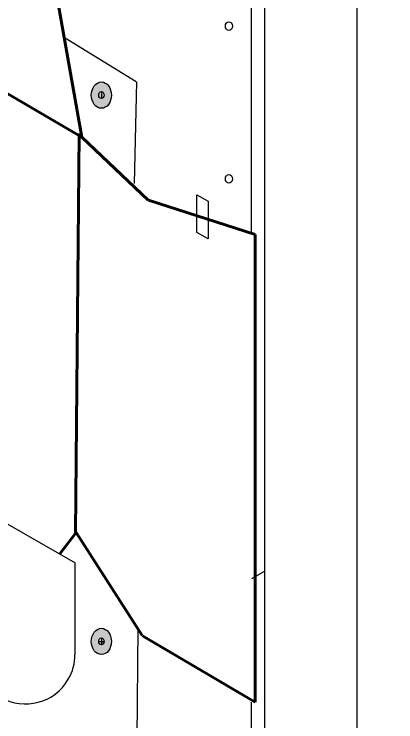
# Model space of a CAD drawing. Extents: x -1337 to 5791, y -3809 to 1769.
# Drawn here: x 582.2 to 721, y -2898.8 to -2641.4 of the extents above; entities that cross this region are included whole.
import ezdxf

# ---------------------------------------------------------------- set-up
doc = ezdxf.new("R2010")
doc.units = 0
doc.header["$MEASUREMENT"] = 0
for name, color, linetype, lineweight in [('G-ANNO-TTLB', 7, 'Continuous', 0), ('TYVEK', 7, 'Continuous', 0), ('WALL SCRATCH', 7, 'Continuous', 0)]:
    doc.layers.add(name, color=color, linetype=linetype, lineweight=lineweight)

# ---------------------------------------------------------------- blocks, each defined once
blk = doc.blocks.new('Block_191')
at = {"layer": 'WALL SCRATCH', "true_color": 0x003b71, "transparency": 33554687}
h = blk.add_hatch(color=156, dxfattribs=at)
h.dxf.hatch_style = 2
edge = h.paths.add_edge_path()
edge.add_ellipse((613.95, -2670.83), major_axis=(0, 4.78), ratio=0.766948, start_angle=0, end_angle=360)
at = {"layer": 'WALL SCRATCH', "color": 18, "lineweight": 25, "true_color": 0x080808}
blk.add_line((613.95, -2669.56), (613.95, -2672.03), dxfattribs=at)
at = {"layer": 'WALL SCRATCH', "color": 18, "lineweight": 25, "true_color": 0x000000}
blk.add_ellipse((613.95, -2670.83), major_axis=(0, 4.78), ratio=0.766948, dxfattribs=at)
at = {"layer": 'WALL SCRATCH', "color": 18, "lineweight": 25, "true_color": 0x080808}
blk.add_ellipse((613.95, -2670.8), major_axis=(0, 1.23), ratio=0.788846, dxfattribs=at)
blk = doc.blocks.new('Block_192')
at = {"layer": 'WALL SCRATCH', "true_color": 0x003b71, "transparency": 33554687}
h = blk.add_hatch(color=156, dxfattribs=at)
h.dxf.hatch_style = 2
edge = h.paths.add_edge_path()
edge.add_ellipse((613.95, -2869.56), major_axis=(0, 4.78), ratio=0.766948, start_angle=0, end_angle=360)
at = {"layer": 'WALL SCRATCH', "color": 18, "lineweight": 25, "true_color": 0x080808}
for p, q in [((612.97, -2869.53), (614.92, -2869.53)), ((613.95, -2868.3), (613.95, -2870.77))]:
    blk.add_line(p, q, dxfattribs=at)
at = {"layer": 'WALL SCRATCH', "color": 8, "lineweight": 25, "true_color": 0x808080}
blk.add_lwpolyline([(613.43, -2874.68)], dxfattribs=at)
at = {"layer": 'WALL SCRATCH', "color": 18, "lineweight": 25, "true_color": 0x000000}
blk.add_ellipse((613.95, -2869.56), major_axis=(0, 4.78), ratio=0.766948, dxfattribs=at)
at = {"layer": 'WALL SCRATCH', "color": 18, "lineweight": 25, "true_color": 0x080808}
blk.add_ellipse((613.95, -2869.53), major_axis=(0, 1.23), ratio=0.788846, dxfattribs=at)
blk = doc.blocks.new('Block_190')
at = {"layer": 'WALL SCRATCH'}
for name in ['Block_191', 'Block_192']:
    blk.add_blockref(name, (0, 0), dxfattribs=at)
blk = doc.blocks.new('Block_186')
at = {"layer": 'WALL SCRATCH'}
blk.add_blockref('Block_190', (0, 0), dxfattribs=at)

msp = doc.modelspace()

# ---------------------------------------------------------------- hatches: boundary and pattern name
at = {"layer": 'G-ANNO-TTLB', "true_color": 0xff00ff, "transparency": 33554687}
h = msp.add_hatch(color=6, dxfattribs=at)
edge = h.paths.add_edge_path()
edge.add_spline(control_points=[(1773.02, -3692.6), (1773.02, -3692.6), (-1156.5, -3692.6), (-1156.5, -3692.6), (-1156.5, -3692.6), (-1156.5, -1235.6), (-1156.5, -1235.6), (-1156.5, -1235.6), (1773.02, -1235.6), (1773.02, -1235.6), (1773.02, -1235.6), (1773.02, -3692.6), (1773.02, -3692.6)], knot_values=[0, 0, 0, 0, 1, 1, 1, 2, 2, 2, 3, 3, 3, 4, 4, 4, 4], degree=3, periodic=0)
edge = h.paths.add_edge_path()
edge.add_spline(control_points=[(-1147.5, -1244.6), (-1147.5, -1244.6), (-1147.5, -3683.6), (-1147.5, -3683.6), (-1147.5, -3683.6), (1764.02, -3683.6), (1764.02, -3683.6), (1764.02, -3683.6), (1764.02, -1244.6), (1764.02, -1244.6), (1764.02, -1244.6), (-1147.5, -1244.6), (-1147.5, -1244.6)], knot_values=[0, 0, 0, 0, 1, 1, 1, 2, 2, 2, 3, 3, 3, 4, 4, 4, 4], degree=3, periodic=0)
edge.add_line((-1147.5, -1244.6), (-1147.5, -1244.6))

# ---------------------------------------------------------------- linework, layer by layer
at = {"layer": 'G-ANNO-TTLB'}
for points in [[(1773.02, -3692.6), (1773.02, -3692.6), (-1156.5, -3692.6), (-1156.5, -3692.6), (-1156.5, -3692.6), (-1156.5, -1235.6), (-1156.5, -1235.6), (-1156.5, -1235.6), (1773.02, -1235.6), (1773.02, -1235.6), (1773.02, -1235.6), (1773.02, -3692.6), (1773.02, -3692.6)], [(-1147.5, -1244.6), (-1147.5, -1244.6), (-1147.5, -3683.6), (-1147.5, -3683.6), (-1147.5, -3683.6), (1764.02, -3683.6), (1764.02, -3683.6), (1764.02, -3683.6), (1764.02, -1244.6), (1764.02, -1244.6), (1764.02, -1244.6), (-1147.5, -1244.6), (-1147.5, -1244.6)]]:
    msp.add_open_spline(points, degree=3, knots=[0, 0, 0, 0, 1, 1, 1, 2, 2, 2, 3, 3, 3, 4, 4, 4, 4], dxfattribs=at)
at = {"layer": 'TYVEK', "color": 18, "lineweight": 60, "true_color": 0x000000}
for p, q in [((606.84, -2686.09), (471.99, -2607.34)), ((606.84, -2686.09), (597.02, -2630.56)), ((604.5, -2829.92), (605.87, -2684.75)), ((630.95, -2708.98), (606.84, -2686.09)), ((631.08, -2709.06), (669.83, -2721.48)), ((669.83, -2891.6), (669.83, -2721.48)), ((598.86, -2837.74), (604.82, -2829.92)), ((628.8, -2867.4), (604.82, -2829.92)), ((628.93, -2867.48), (669.83, -2891.6))]:
    msp.add_line(p, q, dxfattribs=at)
at = {"layer": 'TYVEK', "color": 4, "lineweight": 25, "true_color": 0x00ffff}
for p, q in [((578.3, -2825.97), (604.41, -2840.92)), ((604.36, -2840.89), (604.36, -2874.31))]:
    msp.add_line(p, q, dxfattribs=at)
at = {"layer": 'TYVEK', "color": 2, "lineweight": 25, "true_color": 0xffff00}
msp.add_lwpolyline([(648.7, -2720.81), (648.7, -2707.05), (652.75, -2709.37), (652.75, -2723.13)], close=True, dxfattribs=at)
at = {"layer": 'TYVEK', "color": 4, "lineweight": 25, "true_color": 0x00ffff}
msp.add_open_spline([(577.34, -2889.89), (585.95, -2894.87), (596.96, -2891.93), (601.94, -2883.33), (603.52, -2880.59), (604.36, -2877.48), (604.36, -2874.31)], degree=3, knots=[0, 0, 0, 0, 1, 1, 1, 2, 2, 2, 2], dxfattribs=at)
at = {"layer": 'WALL SCRATCH', "color": 33, "lineweight": 25, "true_color": 0xcc9966}
msp.add_line((707, -3036.66), (707, -2612.3), dxfattribs=at)
at = {"layer": 'WALL SCRATCH', "color": 2, "lineweight": 25, "true_color": 0xffff00}
for p, q in [((673.38, -3056.23), (673.38, -2631.86)), ((668.58, -2721.07), (668.57, -2634.54)), ((673.38, -2844.04), (668.58, -2846.83)), ((668.43, -2891.6), (668.43, -3058.75))]:
    msp.add_line(p, q, dxfattribs=at)
at = {"layer": 'WALL SCRATCH', "color": 18, "lineweight": 25, "true_color": 0x000000}
for p, q in [((626.59, -2665.97), (600.17, -2649.78)), ((626.67, -2666.05), (625.91, -2702.97)), ((627.18, -2864.54), (626.42, -2942.01))]:
    msp.add_line(p, q, dxfattribs=at)
at = {"layer": 'WALL SCRATCH', "color": 252, "lineweight": 25, "true_color": 0x848484}
for centre in [(660.32, -2645.7), (660.32, -2701.29)]:
    msp.add_ellipse(centre, major_axis=(0, 1.59), ratio=0.812499, dxfattribs=at)

# ---------------------------------------------------------------- block references
at = {"layer": 'WALL SCRATCH'}
msp.add_blockref('Block_186', (0, 0), dxfattribs=at)

doc.saveas('drawing.dxf')
